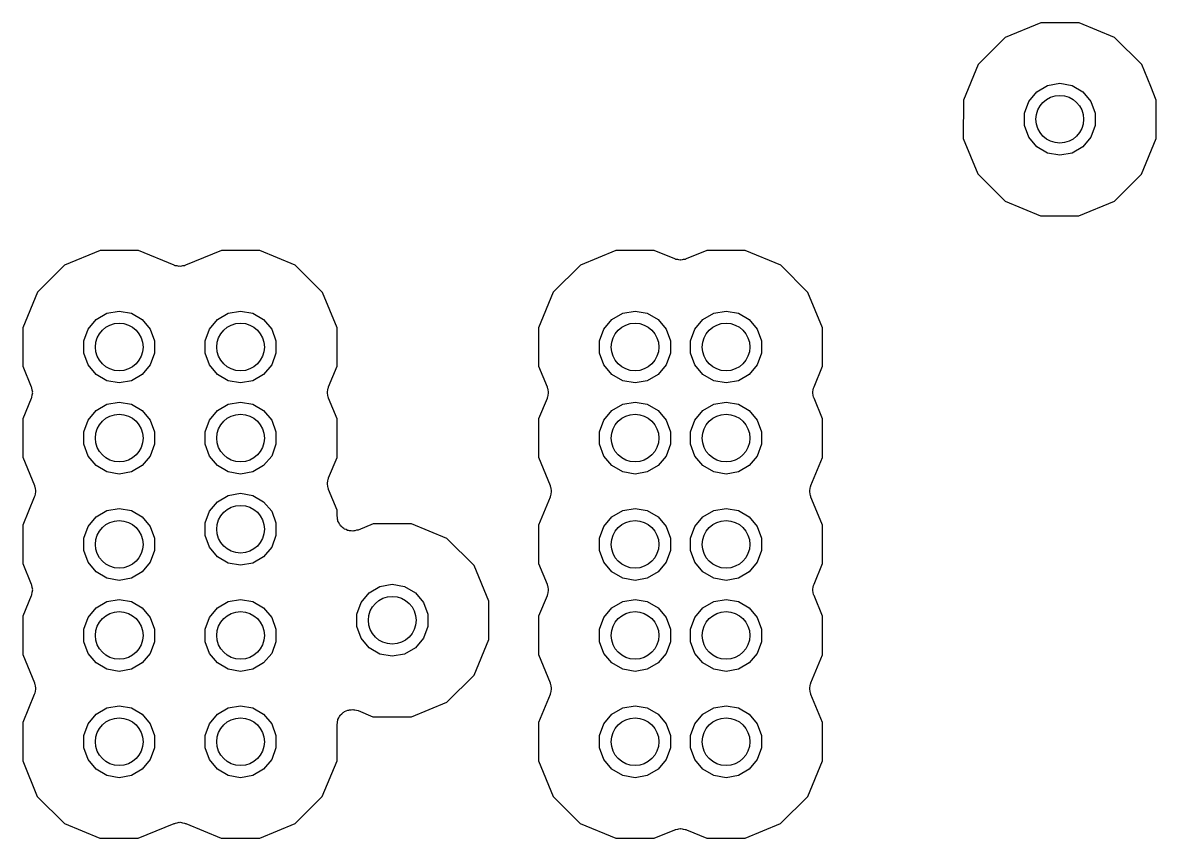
# Model space of a CAD drawing. Extents: x 10 to 287, y -200 to -10.
# Drawn here: x 89.87 to 99.36, y -133.52 to -126.7 of the extents above; entities that cross this region are included whole.
import ezdxf

# ---------------------------------------------------------------- set-up
doc = ezdxf.new("R2010")
doc.units = 0
doc.header["$MEASUREMENT"] = 0
doc.layers.add('BLACK', color=7, linetype='CONTINUOUS')

msp = doc.modelspace()

# ---------------------------------------------------------------- linework, layer by layer
at = {"layer": 'Black'}
for p, q in [((98.392, -126.7), (98.0951, -126.823)), ((98.7134, -126.7), (98.392, -126.7)), ((99.0101, -126.824), (98.7134, -126.7)), ((98.0951, -126.823), (97.8676, -127.05)), ((99.2372, -127.051), (99.0101, -126.824)), ((97.8676, -127.05), (97.7444, -127.347)), ((99.3126, -127.234), (99.2372, -127.051)), ((98.3586, -127.278), (98.4491, -127.225)), ((98.4491, -127.225), (98.552, -127.207)), ((98.552, -127.207), (98.6549, -127.225)), ((98.6549, -127.225), (98.7454, -127.278)), ((99.3599, -127.348), (99.3126, -127.234)), ((97.7444, -127.347), (97.7441, -127.668)), ((98.2914, -127.358), (98.3586, -127.278)), ((98.7454, -127.278), (98.8126, -127.358)), ((99.3596, -127.669), (99.3599, -127.348)), ((98.2557, -127.456), (98.2914, -127.358)), ((98.8126, -127.358), (98.8483, -127.456)), ((98.2557, -127.56), (98.2557, -127.456)), ((98.8483, -127.456), (98.8483, -127.56)), ((98.2914, -127.658), (98.2557, -127.56)), ((98.8483, -127.56), (98.8126, -127.658)), ((97.7441, -127.668), (97.8668, -127.965)), ((98.3586, -127.738), (98.2914, -127.658)), ((98.8126, -127.658), (98.7454, -127.738)), ((99.2364, -127.966), (99.3596, -127.669)), ((98.4491, -127.791), (98.3586, -127.738)), ((98.552, -127.809), (98.4491, -127.791)), ((98.6549, -127.791), (98.552, -127.809)), ((98.7454, -127.738), (98.6549, -127.791)), ((97.8668, -127.965), (98.0939, -128.192)), ((99.0089, -128.193), (99.2364, -127.966)), ((98.0939, -128.192), (98.3906, -128.316)), ((98.712, -128.316), (99.0089, -128.193)), ((98.3906, -128.316), (98.712, -128.316)), ((90.518, -128.605), (90.2211, -128.728)), ((90.8394, -128.605), (90.518, -128.605)), ((91.1369, -128.729), (90.8394, -128.605)), ((91.534, -128.605), (91.2341, -128.729)), ((91.8554, -128.605), (91.534, -128.605)), ((92.1521, -128.729), (91.8554, -128.605)), ((94.836, -128.605), (94.5391, -128.728)), ((95.1574, -128.605), (94.836, -128.605)), ((95.3282, -128.676), (95.1574, -128.605)), ((95.3337, -128.678), (95.3282, -128.676)), ((95.3386, -128.68), (95.3337, -128.678)), ((95.3551, -128.682), (95.3386, -128.68)), ((95.415, -128.68), (95.3986, -128.682)), ((95.42, -128.678), (95.415, -128.68)), ((95.4254, -128.676), (95.42, -128.678)), ((95.598, -128.605), (95.4254, -128.676)), ((95.9194, -128.605), (95.598, -128.605)), ((96.2161, -128.729), (95.9194, -128.605)), ((90.2211, -128.728), (89.9936, -128.955)), ((91.1424, -128.73), (91.1369, -128.729)), ((91.1473, -128.733), (91.1424, -128.73)), ((91.1638, -128.735), (91.1473, -128.733)), ((91.18, -128.739), (91.1638, -128.735)), ((91.1855, -128.738), (91.18, -128.739)), ((91.1911, -128.739), (91.1855, -128.738)), ((91.2073, -128.735), (91.1911, -128.739)), ((91.2237, -128.733), (91.2073, -128.735)), ((91.2287, -128.73), (91.2237, -128.733)), ((91.2341, -128.729), (91.2287, -128.73)), ((92.3792, -128.956), (92.1521, -128.729)), ((94.5391, -128.728), (94.3116, -128.955)), ((95.3713, -128.686), (95.3551, -128.682)), ((95.3768, -128.685), (95.3713, -128.686)), ((95.3824, -128.686), (95.3768, -128.685)), ((95.3986, -128.682), (95.3824, -128.686)), ((96.4432, -128.956), (96.2161, -128.729)), ((89.9936, -128.955), (89.8704, -129.252)), ((92.5019, -129.253), (92.3792, -128.956)), ((94.3116, -128.955), (94.1884, -129.252)), ((96.5659, -129.253), (96.4432, -128.956)), ((90.4846, -129.183), (90.5751, -129.13)), ((90.5751, -129.13), (90.678, -129.112)), ((90.678, -129.112), (90.7809, -129.13)), ((90.7809, -129.13), (90.8714, -129.183)), ((91.5006, -129.183), (91.5911, -129.13)), ((91.5911, -129.13), (91.694, -129.112)), ((91.694, -129.112), (91.7969, -129.13)), ((91.7969, -129.13), (91.8874, -129.183)), ((94.8026, -129.183), (94.8931, -129.13)), ((94.8931, -129.13), (94.996, -129.112)), ((94.996, -129.112), (95.0989, -129.13)), ((95.0989, -129.13), (95.1894, -129.183)), ((95.5646, -129.183), (95.6551, -129.13)), ((95.6551, -129.13), (95.758, -129.112)), ((95.758, -129.112), (95.8609, -129.13)), ((95.8609, -129.13), (95.9514, -129.183)), ((90.4174, -129.263), (90.4846, -129.183)), ((90.8714, -129.183), (90.9386, -129.263)), ((91.4334, -129.263), (91.5006, -129.183)), ((91.8874, -129.183), (91.9546, -129.263)), ((94.7354, -129.263), (94.8026, -129.183)), ((95.1894, -129.183), (95.2566, -129.263)), ((95.4974, -129.263), (95.5646, -129.183)), ((95.9514, -129.183), (96.0186, -129.263)), ((89.8704, -129.252), (89.8701, -129.573)), ((90.3817, -129.361), (90.4174, -129.263)), ((90.9386, -129.263), (90.9743, -129.361)), ((91.3977, -129.361), (91.4334, -129.263)), ((91.9546, -129.263), (91.9903, -129.361)), ((92.5016, -129.574), (92.5019, -129.253)), ((94.1884, -129.252), (94.1881, -129.573)), ((94.6997, -129.361), (94.7354, -129.263)), ((95.2566, -129.263), (95.2923, -129.361)), ((95.4617, -129.361), (95.4974, -129.263)), ((96.0186, -129.263), (96.0543, -129.361)), ((96.5656, -129.574), (96.5658, -129.344)), ((96.5658, -129.344), (96.5659, -129.253)), ((90.3817, -129.465), (90.3817, -129.361)), ((90.9743, -129.361), (90.9743, -129.465)), ((91.3977, -129.465), (91.3977, -129.361)), ((91.9903, -129.361), (91.9903, -129.465)), ((94.6997, -129.465), (94.6997, -129.361)), ((95.2923, -129.361), (95.2923, -129.465)), ((95.4617, -129.465), (95.4617, -129.361)), ((96.0543, -129.361), (96.0543, -129.465)), ((90.4174, -129.563), (90.3817, -129.465)), ((90.9743, -129.465), (90.9386, -129.563)), ((91.4334, -129.563), (91.3977, -129.465)), ((91.9903, -129.465), (91.9546, -129.563)), ((94.7354, -129.563), (94.6997, -129.465)), ((95.2923, -129.465), (95.2566, -129.563)), ((95.4974, -129.563), (95.4617, -129.465)), ((96.0543, -129.465), (96.0186, -129.563)), ((89.8701, -129.573), (89.9415, -129.746)), ((90.4846, -129.643), (90.4174, -129.563)), ((90.9386, -129.563), (90.8714, -129.643)), ((91.5006, -129.643), (91.4334, -129.563)), ((91.9546, -129.563), (91.8874, -129.643)), ((92.4306, -129.745), (92.5016, -129.574)), ((94.1881, -129.573), (94.2595, -129.746)), ((94.8026, -129.643), (94.7354, -129.563)), ((95.2566, -129.563), (95.1894, -129.643)), ((95.5646, -129.643), (95.4974, -129.563)), ((96.0186, -129.563), (95.9514, -129.643)), ((96.4946, -129.745), (96.5656, -129.574)), ((90.5751, -129.696), (90.4846, -129.643)), ((90.678, -129.714), (90.5751, -129.696)), ((90.7809, -129.696), (90.678, -129.714)), ((90.8714, -129.643), (90.7809, -129.696)), ((91.5911, -129.696), (91.5006, -129.643)), ((91.694, -129.714), (91.5911, -129.696)), ((91.7969, -129.696), (91.694, -129.714)), ((91.8874, -129.643), (91.7969, -129.696)), ((94.8931, -129.696), (94.8026, -129.643)), ((94.996, -129.714), (94.8931, -129.696)), ((95.0989, -129.696), (94.996, -129.714)), ((95.1894, -129.643), (95.0989, -129.696)), ((95.6551, -129.696), (95.5646, -129.643)), ((95.758, -129.714), (95.6551, -129.696)), ((95.8609, -129.696), (95.758, -129.714)), ((95.9514, -129.643), (95.8609, -129.696)), ((89.9415, -129.746), (89.9427, -129.751)), ((89.9427, -129.751), (89.9452, -129.756)), ((89.9452, -129.756), (89.9474, -129.772)), ((89.9474, -129.816), (89.9452, -129.832)), ((89.9474, -129.772), (89.951, -129.789)), ((89.951, -129.8), (89.9474, -129.816)), ((89.951, -129.789), (89.9502, -129.794)), ((89.9502, -129.794), (89.951, -129.8)), ((92.421, -129.788), (92.4246, -129.772)), ((92.4218, -129.794), (92.421, -129.788)), ((92.421, -129.799), (92.4218, -129.794)), ((92.4246, -129.816), (92.421, -129.799)), ((92.4246, -129.772), (92.4268, -129.756)), ((92.4268, -129.832), (92.4246, -129.816)), ((92.4268, -129.756), (92.4294, -129.751)), ((92.4294, -129.751), (92.4306, -129.745)), ((94.2595, -129.746), (94.2607, -129.751)), ((94.2607, -129.751), (94.2632, -129.756)), ((94.2632, -129.756), (94.2654, -129.772)), ((94.2654, -129.816), (94.2632, -129.832)), ((94.2654, -129.772), (94.269, -129.789)), ((94.269, -129.8), (94.2654, -129.816)), ((94.269, -129.789), (94.2682, -129.794)), ((94.2682, -129.794), (94.269, -129.8)), ((96.485, -129.788), (96.4886, -129.772)), ((96.4858, -129.794), (96.485, -129.788)), ((96.485, -129.799), (96.4858, -129.794)), ((96.4886, -129.816), (96.485, -129.799)), ((96.4886, -129.772), (96.4908, -129.756)), ((96.4908, -129.832), (96.4886, -129.816)), ((96.4908, -129.756), (96.4934, -129.751)), ((96.4934, -129.751), (96.4946, -129.745)), ((89.9414, -129.843), (89.8704, -130.014)), ((89.9426, -129.837), (89.9414, -129.843)), ((89.9452, -129.832), (89.9426, -129.837)), ((90.4846, -129.945), (90.5751, -129.892)), ((90.5751, -129.892), (90.678, -129.874)), ((90.678, -129.874), (90.7809, -129.892)), ((90.7809, -129.892), (90.8714, -129.945)), ((91.5006, -129.945), (91.5911, -129.892)), ((91.5911, -129.892), (91.694, -129.874)), ((91.694, -129.874), (91.7969, -129.892)), ((91.7969, -129.892), (91.8874, -129.945)), ((92.4293, -129.837), (92.4268, -129.832)), ((92.4305, -129.842), (92.4293, -129.837)), ((92.5019, -130.015), (92.4305, -129.842)), ((94.2594, -129.843), (94.1884, -130.014)), ((94.2606, -129.837), (94.2594, -129.843)), ((94.2632, -129.832), (94.2606, -129.837)), ((94.8026, -129.945), (94.8931, -129.892)), ((94.8931, -129.892), (94.996, -129.874)), ((94.996, -129.874), (95.0989, -129.892)), ((95.0989, -129.892), (95.1894, -129.945)), ((95.5646, -129.945), (95.6551, -129.892)), ((95.6551, -129.892), (95.758, -129.874)), ((95.758, -129.874), (95.8609, -129.892)), ((95.8609, -129.892), (95.9514, -129.945)), ((96.4933, -129.837), (96.4908, -129.832)), ((96.4945, -129.842), (96.4933, -129.837)), ((96.5659, -130.015), (96.4945, -129.842)), ((90.4174, -130.025), (90.4846, -129.945)), ((90.8714, -129.945), (90.9386, -130.025)), ((91.4334, -130.025), (91.5006, -129.945)), ((91.8874, -129.945), (91.9546, -130.025)), ((94.7354, -130.025), (94.8026, -129.945)), ((95.1894, -129.945), (95.2566, -130.025)), ((95.4974, -130.025), (95.5646, -129.945)), ((95.9514, -129.945), (96.0186, -130.025)), ((89.8704, -130.014), (89.8701, -130.335)), ((90.3817, -130.123), (90.4174, -130.025)), ((90.9386, -130.025), (90.9743, -130.123)), ((91.3977, -130.123), (91.4334, -130.025)), ((91.9546, -130.025), (91.9903, -130.123)), ((92.5016, -130.336), (92.5019, -130.015)), ((94.1884, -130.014), (94.1881, -130.335)), ((94.6997, -130.123), (94.7354, -130.025)), ((95.2566, -130.025), (95.2923, -130.123)), ((95.4617, -130.123), (95.4974, -130.025)), ((96.0186, -130.025), (96.0543, -130.123)), ((96.5656, -130.336), (96.5659, -130.015)), ((90.3817, -130.227), (90.3817, -130.123)), ((90.9743, -130.123), (90.9743, -130.227)), ((91.3977, -130.227), (91.3977, -130.123)), ((91.9903, -130.123), (91.9903, -130.227)), ((94.6997, -130.227), (94.6997, -130.123)), ((95.2923, -130.123), (95.2923, -130.227)), ((95.4617, -130.227), (95.4617, -130.123)), ((96.0543, -130.123), (96.0543, -130.227)), ((90.4174, -130.325), (90.3817, -130.227)), ((90.9743, -130.227), (90.9386, -130.325)), ((91.4334, -130.325), (91.3977, -130.227)), ((91.9903, -130.227), (91.9546, -130.325)), ((94.7354, -130.325), (94.6997, -130.227)), ((95.2923, -130.227), (95.2566, -130.325)), ((95.4974, -130.325), (95.4617, -130.227)), ((96.0543, -130.227), (96.0186, -130.325)), ((89.8701, -130.335), (89.9678, -130.571)), ((90.4846, -130.405), (90.4174, -130.325)), ((90.9386, -130.325), (90.8714, -130.405)), ((91.5006, -130.405), (91.4334, -130.325)), ((91.9546, -130.325), (91.8874, -130.405)), ((92.4306, -130.507), (92.5016, -130.336)), ((94.1881, -130.335), (94.2858, -130.571)), ((94.8026, -130.405), (94.7354, -130.325)), ((95.2566, -130.325), (95.1894, -130.405)), ((95.5646, -130.405), (95.4974, -130.325)), ((96.0186, -130.325), (95.9514, -130.405)), ((96.4683, -130.571), (96.5656, -130.336)), ((90.5751, -130.458), (90.4846, -130.405)), ((90.678, -130.476), (90.5751, -130.458)), ((90.7809, -130.458), (90.678, -130.476)), ((90.8714, -130.405), (90.7809, -130.458)), ((91.5911, -130.458), (91.5006, -130.405)), ((91.694, -130.476), (91.5911, -130.458)), ((91.7969, -130.458), (91.694, -130.476)), ((91.8874, -130.405), (91.7969, -130.458)), ((94.8931, -130.458), (94.8026, -130.405)), ((94.996, -130.476), (94.8931, -130.458)), ((95.0989, -130.458), (94.996, -130.476)), ((95.1894, -130.405), (95.0989, -130.458)), ((95.6551, -130.458), (95.5646, -130.405)), ((95.758, -130.476), (95.6551, -130.458)), ((95.8609, -130.458), (95.758, -130.476)), ((95.9514, -130.405), (95.8609, -130.458)), ((89.9678, -130.571), (89.969, -130.577)), ((89.969, -130.577), (89.9715, -130.582)), ((92.421, -130.55), (92.4246, -130.534)), ((92.4218, -130.556), (92.421, -130.55)), ((92.421, -130.561), (92.4218, -130.556)), ((92.4246, -130.578), (92.421, -130.561)), ((92.4246, -130.534), (92.4268, -130.518)), ((92.4268, -130.594), (92.4246, -130.578)), ((92.4268, -130.518), (92.4294, -130.513)), ((92.4294, -130.513), (92.4306, -130.507)), ((94.2858, -130.571), (94.287, -130.577)), ((94.287, -130.577), (94.2895, -130.582)), ((96.4645, -130.581), (96.4671, -130.576)), ((96.4671, -130.576), (96.4683, -130.571)), ((89.9677, -130.668), (89.8704, -130.903)), ((89.9689, -130.663), (89.9677, -130.668)), ((89.9715, -130.658), (89.9689, -130.663)), ((89.9715, -130.582), (89.9737, -130.598)), ((89.9737, -130.642), (89.9715, -130.658)), ((89.9737, -130.598), (89.9773, -130.614)), ((89.9773, -130.625), (89.9737, -130.642)), ((89.9773, -130.614), (89.9765, -130.62)), ((89.9765, -130.62), (89.9773, -130.625)), ((91.5006, -130.707), (91.5911, -130.654)), ((91.5911, -130.654), (91.694, -130.636)), ((91.694, -130.636), (91.7969, -130.654)), ((91.7969, -130.654), (91.8874, -130.707)), ((92.4293, -130.599), (92.4268, -130.594)), ((92.4305, -130.604), (92.4293, -130.599)), ((92.5019, -130.777), (92.4305, -130.604)), ((94.2857, -130.668), (94.1884, -130.903)), ((94.2869, -130.663), (94.2857, -130.668)), ((94.2895, -130.658), (94.2869, -130.663)), ((94.2895, -130.582), (94.2917, -130.598)), ((94.2917, -130.642), (94.2895, -130.658)), ((94.2917, -130.598), (94.2953, -130.614)), ((94.2953, -130.625), (94.2917, -130.642)), ((94.2953, -130.614), (94.2945, -130.62)), ((94.2945, -130.62), (94.2953, -130.625)), ((96.4587, -130.614), (96.4623, -130.597)), ((96.4595, -130.619), (96.4587, -130.614)), ((96.4587, -130.625), (96.4595, -130.619)), ((96.4623, -130.641), (96.4587, -130.625)), ((96.4623, -130.597), (96.4645, -130.581)), ((96.4645, -130.657), (96.4623, -130.641)), ((96.467, -130.662), (96.4645, -130.657)), ((96.4682, -130.668), (96.467, -130.662)), ((96.5186, -130.79), (96.4682, -130.668)), ((90.5751, -130.781), (90.678, -130.763)), ((90.678, -130.763), (90.7809, -130.781)), ((91.4334, -130.787), (91.5006, -130.707)), ((91.8874, -130.707), (91.9546, -130.787)), ((94.8931, -130.781), (94.996, -130.763)), ((94.996, -130.763), (95.0989, -130.781)), ((95.6551, -130.781), (95.758, -130.763)), ((95.758, -130.763), (95.8609, -130.781)), ((90.4174, -130.914), (90.4846, -130.834)), ((90.4846, -130.834), (90.5751, -130.781)), ((90.7809, -130.781), (90.8714, -130.834)), ((90.8714, -130.834), (90.9386, -130.914)), ((91.3977, -130.885), (91.4334, -130.787)), ((91.9546, -130.787), (91.9903, -130.885)), ((92.5018, -130.826), (92.5019, -130.777)), ((92.5042, -130.84), (92.5018, -130.826)), ((92.5048, -130.854), (92.5042, -130.84)), ((92.508, -130.861), (92.5048, -130.854)), ((92.5094, -130.869), (92.508, -130.861)), ((94.7354, -130.914), (94.8026, -130.834)), ((94.8026, -130.834), (94.8931, -130.781)), ((95.0989, -130.781), (95.1894, -130.834)), ((95.1894, -130.834), (95.2566, -130.914)), ((95.4974, -130.914), (95.5646, -130.834)), ((95.5646, -130.834), (95.6551, -130.781)), ((95.8609, -130.781), (95.9514, -130.834)), ((95.9514, -130.834), (96.0186, -130.914)), ((96.5659, -130.904), (96.5186, -130.79)), ((89.8704, -130.903), (89.8701, -131.224)), ((90.3817, -131.012), (90.4174, -130.914)), ((90.9386, -130.914), (90.9743, -131.012)), ((91.3977, -130.989), (91.3977, -130.885)), ((91.9903, -130.885), (91.9903, -130.989)), ((92.5164, -130.881), (92.5094, -130.869)), ((92.5216, -130.894), (92.5164, -130.881)), ((92.5273, -130.9), (92.5216, -130.894)), ((92.5315, -130.908), (92.5273, -130.9)), ((92.5421, -130.917), (92.5315, -130.908)), ((92.5514, -130.927), (92.5421, -130.917)), ((92.5588, -130.931), (92.5514, -130.927)), ((92.5652, -130.936), (92.5588, -130.931)), ((92.5782, -130.941), (92.5652, -130.936)), ((92.5905, -130.947), (92.5782, -130.941)), ((92.5988, -130.948), (92.5905, -130.947)), ((92.6067, -130.951), (92.5988, -130.948)), ((92.6205, -130.951), (92.6067, -130.951)), ((92.6342, -130.953), (92.6205, -130.951)), ((92.6424, -130.951), (92.6342, -130.953)), ((92.6508, -130.951), (92.6424, -130.951)), ((92.6638, -130.946), (92.6508, -130.951)), ((92.6773, -130.944), (92.6638, -130.946)), ((92.804, -130.891), (92.6773, -130.944)), ((93.1254, -130.891), (92.804, -130.891)), ((93.4221, -131.015), (93.1254, -130.891)), ((94.1884, -130.903), (94.1881, -131.224)), ((94.6997, -131.012), (94.7354, -130.914)), ((95.2566, -130.914), (95.2923, -131.012)), ((95.4617, -131.012), (95.4974, -130.914)), ((96.0186, -130.914), (96.0543, -131.012)), ((96.5656, -131.225), (96.5659, -130.904)), ((90.3817, -131.116), (90.3817, -131.012)), ((90.9743, -131.012), (90.9743, -131.116)), ((91.4334, -131.087), (91.3977, -130.989)), ((91.9903, -130.989), (91.9546, -131.087)), ((93.6492, -131.242), (93.4221, -131.015)), ((94.6997, -131.116), (94.6997, -131.012)), ((95.2923, -131.012), (95.2923, -131.116)), ((95.4617, -131.116), (95.4617, -131.012)), ((96.0543, -131.012), (96.0543, -131.116)), ((90.4174, -131.214), (90.3817, -131.116)), ((90.9743, -131.116), (90.9386, -131.214)), ((91.5006, -131.167), (91.4334, -131.087)), ((91.9546, -131.087), (91.8874, -131.167)), ((94.7354, -131.214), (94.6997, -131.116)), ((95.2923, -131.116), (95.2566, -131.214)), ((95.4974, -131.214), (95.4617, -131.116)), ((96.0543, -131.116), (96.0186, -131.214)), ((89.8701, -131.224), (89.9415, -131.397)), ((90.4846, -131.294), (90.4174, -131.214)), ((90.9386, -131.214), (90.8714, -131.294)), ((91.5911, -131.22), (91.5006, -131.167)), ((91.694, -131.238), (91.5911, -131.22)), ((91.7969, -131.22), (91.694, -131.238)), ((91.8874, -131.167), (91.7969, -131.22)), ((93.7719, -131.539), (93.6492, -131.242)), ((94.1881, -131.224), (94.2595, -131.397)), ((94.8026, -131.294), (94.7354, -131.214)), ((95.2566, -131.214), (95.1894, -131.294)), ((95.5646, -131.294), (95.4974, -131.214)), ((96.0186, -131.214), (95.9514, -131.294)), ((96.4946, -131.396), (96.5656, -131.225)), ((90.5751, -131.347), (90.4846, -131.294)), ((90.8714, -131.294), (90.7809, -131.347)), ((94.8931, -131.347), (94.8026, -131.294)), ((95.1894, -131.294), (95.0989, -131.347)), ((95.6551, -131.347), (95.5646, -131.294)), ((95.9514, -131.294), (95.8609, -131.347)), ((89.9415, -131.397), (89.9427, -131.402)), ((89.9427, -131.402), (89.9452, -131.407)), ((89.9452, -131.407), (89.9474, -131.423)), ((89.9474, -131.423), (89.951, -131.44)), ((90.678, -131.365), (90.5751, -131.347)), ((90.7809, -131.347), (90.678, -131.365)), ((92.7706, -131.469), (92.8611, -131.416)), ((92.8611, -131.416), (92.964, -131.398)), ((92.964, -131.398), (93.0669, -131.416)), ((93.0669, -131.416), (93.1574, -131.469)), ((94.2595, -131.397), (94.2607, -131.402)), ((94.2607, -131.402), (94.2632, -131.407)), ((94.2632, -131.407), (94.2654, -131.423)), ((94.2654, -131.423), (94.269, -131.44)), ((94.996, -131.365), (94.8931, -131.347)), ((95.0989, -131.347), (94.996, -131.365)), ((95.758, -131.365), (95.6551, -131.347)), ((95.8609, -131.347), (95.758, -131.365)), ((96.485, -131.439), (96.4886, -131.423)), ((96.4886, -131.423), (96.4908, -131.407)), ((96.4908, -131.407), (96.4934, -131.402)), ((96.4934, -131.402), (96.4946, -131.396)), ((89.9414, -131.494), (89.8704, -131.665)), ((89.9426, -131.488), (89.9414, -131.494)), ((89.9452, -131.483), (89.9426, -131.488)), ((89.9474, -131.467), (89.9452, -131.483)), ((89.951, -131.451), (89.9474, -131.467)), ((89.951, -131.44), (89.9502, -131.445)), ((89.9502, -131.445), (89.951, -131.451)), ((90.5751, -131.543), (90.678, -131.525)), ((90.678, -131.525), (90.7809, -131.543)), ((91.5911, -131.543), (91.694, -131.525)), ((91.694, -131.525), (91.7969, -131.543)), ((92.7034, -131.549), (92.7706, -131.469)), ((93.1574, -131.469), (93.2246, -131.549)), ((94.2594, -131.494), (94.1884, -131.665)), ((94.2606, -131.488), (94.2594, -131.494)), ((94.2632, -131.483), (94.2606, -131.488)), ((94.2654, -131.467), (94.2632, -131.483)), ((94.269, -131.451), (94.2654, -131.467)), ((94.269, -131.44), (94.2682, -131.445)), ((94.2682, -131.445), (94.269, -131.451)), ((94.8931, -131.543), (94.996, -131.525)), ((94.996, -131.525), (95.0989, -131.543)), ((95.6551, -131.543), (95.758, -131.525)), ((95.758, -131.525), (95.8609, -131.543)), ((96.4858, -131.445), (96.485, -131.439)), ((96.485, -131.45), (96.4858, -131.445)), ((96.4886, -131.467), (96.485, -131.45)), ((96.4908, -131.483), (96.4886, -131.467)), ((96.4933, -131.488), (96.4908, -131.483)), ((96.4945, -131.493), (96.4933, -131.488)), ((96.5659, -131.666), (96.4945, -131.493)), ((90.4174, -131.676), (90.4846, -131.596)), ((90.4846, -131.596), (90.5751, -131.543)), ((90.7809, -131.543), (90.8714, -131.596)), ((90.8714, -131.596), (90.9386, -131.676)), ((91.4334, -131.676), (91.5006, -131.596)), ((91.5006, -131.596), (91.5911, -131.543)), ((91.7969, -131.543), (91.8874, -131.596)), ((91.8874, -131.596), (91.9546, -131.676)), ((92.6677, -131.647), (92.7034, -131.549)), ((93.2246, -131.549), (93.2603, -131.647)), ((93.7716, -131.86), (93.7719, -131.539)), ((94.7354, -131.676), (94.8026, -131.596)), ((94.8026, -131.596), (94.8931, -131.543)), ((95.0989, -131.543), (95.1894, -131.596)), ((95.1894, -131.596), (95.2566, -131.676)), ((95.4974, -131.676), (95.5646, -131.596)), ((95.5646, -131.596), (95.6551, -131.543)), ((95.8609, -131.543), (95.9514, -131.596)), ((95.9514, -131.596), (96.0186, -131.676)), ((89.8704, -131.665), (89.8701, -131.986)), ((90.3817, -131.774), (90.4174, -131.676)), ((90.9386, -131.676), (90.9743, -131.774)), ((91.3977, -131.774), (91.4334, -131.676)), ((91.9546, -131.676), (91.9903, -131.774)), ((92.6677, -131.751), (92.6677, -131.647)), ((93.2603, -131.647), (93.2603, -131.751)), ((94.1884, -131.665), (94.1881, -131.986)), ((94.6997, -131.774), (94.7354, -131.676)), ((95.2566, -131.676), (95.2923, -131.774)), ((95.4617, -131.774), (95.4974, -131.676)), ((96.0186, -131.676), (96.0543, -131.774)), ((96.5656, -131.987), (96.5659, -131.666)), ((90.3817, -131.878), (90.3817, -131.774)), ((90.9743, -131.774), (90.9743, -131.878)), ((91.3977, -131.878), (91.3977, -131.774)), ((91.9903, -131.774), (91.9903, -131.878)), ((92.7034, -131.849), (92.6677, -131.751)), ((93.2603, -131.751), (93.2246, -131.849)), ((94.6997, -131.878), (94.6997, -131.774)), ((95.2923, -131.774), (95.2923, -131.878)), ((95.4617, -131.878), (95.4617, -131.774)), ((96.0543, -131.774), (96.0543, -131.878)), ((90.4174, -131.976), (90.3817, -131.878)), ((90.9743, -131.878), (90.9386, -131.976)), ((91.4334, -131.976), (91.3977, -131.878)), ((91.9903, -131.878), (91.9546, -131.976)), ((92.7706, -131.929), (92.7034, -131.849)), ((93.2246, -131.849), (93.1574, -131.929)), ((93.6484, -132.157), (93.7716, -131.86)), ((94.7354, -131.976), (94.6997, -131.878)), ((95.2923, -131.878), (95.2566, -131.976)), ((95.4974, -131.976), (95.4617, -131.878)), ((96.0543, -131.878), (96.0186, -131.976)), ((89.8701, -131.986), (89.9678, -132.222)), ((90.4846, -132.056), (90.4174, -131.976)), ((90.9386, -131.976), (90.8714, -132.056)), ((91.5006, -132.056), (91.4334, -131.976)), ((91.9546, -131.976), (91.8874, -132.056)), ((92.8611, -131.982), (92.7706, -131.929)), ((92.964, -132), (92.8611, -131.982)), ((93.0669, -131.982), (92.964, -132)), ((93.1574, -131.929), (93.0669, -131.982)), ((94.1881, -131.986), (94.2858, -132.222)), ((94.8026, -132.056), (94.7354, -131.976)), ((95.2566, -131.976), (95.1894, -132.056)), ((95.5646, -132.056), (95.4974, -131.976)), ((96.0186, -131.976), (95.9514, -132.056)), ((96.4683, -132.222), (96.5656, -131.987)), ((90.5751, -132.109), (90.4846, -132.056)), ((90.8714, -132.056), (90.7809, -132.109)), ((91.5911, -132.109), (91.5006, -132.056)), ((91.8874, -132.056), (91.7969, -132.109)), ((94.8931, -132.109), (94.8026, -132.056)), ((95.1894, -132.056), (95.0989, -132.109)), ((95.6551, -132.109), (95.5646, -132.056)), ((95.9514, -132.056), (95.8609, -132.109)), ((90.678, -132.127), (90.5751, -132.109)), ((90.7809, -132.109), (90.678, -132.127)), ((91.694, -132.127), (91.5911, -132.109)), ((91.7969, -132.109), (91.694, -132.127)), ((93.4209, -132.384), (93.6484, -132.157)), ((94.996, -132.127), (94.8931, -132.109)), ((95.0989, -132.109), (94.996, -132.127)), ((95.758, -132.127), (95.6551, -132.109)), ((95.8609, -132.109), (95.758, -132.127)), ((89.9678, -132.222), (89.969, -132.228)), ((89.969, -132.228), (89.9715, -132.233)), ((89.9715, -132.233), (89.9737, -132.249)), ((89.9737, -132.249), (89.9773, -132.265)), ((89.9773, -132.276), (89.9737, -132.293)), ((89.9773, -132.265), (89.9765, -132.271)), ((89.9765, -132.271), (89.9773, -132.276)), ((94.2858, -132.222), (94.287, -132.228)), ((94.287, -132.228), (94.2895, -132.233)), ((94.2895, -132.233), (94.2917, -132.249)), ((94.2917, -132.249), (94.2953, -132.265)), ((94.2953, -132.276), (94.2917, -132.293)), ((94.2953, -132.265), (94.2945, -132.271)), ((94.2945, -132.271), (94.2953, -132.276)), ((96.4587, -132.265), (96.4623, -132.248)), ((96.4595, -132.27), (96.4587, -132.265)), ((96.4587, -132.276), (96.4595, -132.27)), ((96.4623, -132.292), (96.4587, -132.276)), ((96.4623, -132.248), (96.4645, -132.232)), ((96.4645, -132.232), (96.4671, -132.227)), ((96.4671, -132.227), (96.4683, -132.222)), ((89.9677, -132.319), (89.8704, -132.554)), ((89.9689, -132.314), (89.9677, -132.319)), ((89.9715, -132.309), (89.9689, -132.314)), ((89.9737, -132.293), (89.9715, -132.309)), ((94.2857, -132.319), (94.1884, -132.554)), ((94.2869, -132.314), (94.2857, -132.319)), ((94.2895, -132.309), (94.2869, -132.314)), ((94.2917, -132.293), (94.2895, -132.309)), ((96.4645, -132.308), (96.4623, -132.292)), ((96.467, -132.313), (96.4645, -132.308)), ((96.4682, -132.319), (96.467, -132.313)), ((96.5659, -132.555), (96.4682, -132.319)), ((90.4846, -132.485), (90.5751, -132.432)), ((90.5751, -132.432), (90.678, -132.414)), ((90.678, -132.414), (90.7809, -132.432)), ((90.7809, -132.432), (90.8714, -132.485)), ((91.5006, -132.485), (91.5911, -132.432)), ((91.5911, -132.432), (91.694, -132.414)), ((91.694, -132.414), (91.7969, -132.432)), ((91.7969, -132.432), (91.8874, -132.485)), ((92.5423, -132.481), (92.5516, -132.471)), ((92.5516, -132.471), (92.559, -132.467)), ((92.559, -132.467), (92.5654, -132.462)), ((92.5654, -132.462), (92.5785, -132.457)), ((92.5785, -132.457), (92.5908, -132.451)), ((92.5908, -132.451), (92.599, -132.45)), ((92.599, -132.45), (92.6069, -132.447)), ((92.6069, -132.447), (92.6208, -132.447)), ((92.6208, -132.447), (92.6345, -132.445)), ((92.6345, -132.445), (92.6426, -132.447)), ((92.6426, -132.447), (92.651, -132.447)), ((92.651, -132.447), (92.664, -132.452)), ((92.664, -132.452), (92.6775, -132.455)), ((92.6775, -132.455), (92.8026, -132.507)), ((93.124, -132.507), (93.4209, -132.384)), ((94.8026, -132.485), (94.8931, -132.432)), ((94.8931, -132.432), (94.996, -132.414)), ((94.996, -132.414), (95.0989, -132.432)), ((95.0989, -132.432), (95.1894, -132.485)), ((95.5646, -132.485), (95.6551, -132.432)), ((95.6551, -132.432), (95.758, -132.414)), ((95.758, -132.414), (95.8609, -132.432)), ((95.8609, -132.432), (95.9514, -132.485)), ((89.8704, -132.554), (89.8701, -132.875)), ((90.3817, -132.663), (90.4174, -132.565)), ((90.4174, -132.565), (90.4846, -132.485)), ((90.8714, -132.485), (90.9386, -132.565)), ((90.9386, -132.565), (90.9743, -132.663)), ((91.3977, -132.663), (91.4334, -132.565)), ((91.4334, -132.565), (91.5006, -132.485)), ((91.8874, -132.485), (91.9546, -132.565)), ((91.9546, -132.565), (91.9903, -132.663)), ((92.5016, -132.876), (92.5018, -132.572)), ((92.5018, -132.572), (92.5043, -132.558)), ((92.5043, -132.558), (92.5049, -132.544)), ((92.5049, -132.544), (92.5081, -132.537)), ((92.5081, -132.537), (92.5095, -132.528)), ((92.5095, -132.528), (92.5165, -132.516)), ((92.5165, -132.516), (92.5218, -132.504)), ((92.5218, -132.504), (92.5274, -132.497)), ((92.5274, -132.497), (92.5316, -132.49)), ((92.5316, -132.49), (92.5423, -132.481)), ((92.8026, -132.507), (93.124, -132.507)), ((94.1884, -132.554), (94.1881, -132.875)), ((94.6997, -132.663), (94.7354, -132.565)), ((94.7354, -132.565), (94.8026, -132.485)), ((95.1894, -132.485), (95.2566, -132.565)), ((95.2566, -132.565), (95.2923, -132.663)), ((95.4617, -132.663), (95.4974, -132.565)), ((95.4974, -132.565), (95.5646, -132.485)), ((95.9514, -132.485), (96.0186, -132.565)), ((96.0186, -132.565), (96.0543, -132.663)), ((96.5658, -132.646), (96.5659, -132.555)), ((90.3817, -132.767), (90.3817, -132.663)), ((90.9743, -132.663), (90.9743, -132.767)), ((91.3977, -132.767), (91.3977, -132.663)), ((91.9903, -132.663), (91.9903, -132.767)), ((94.6997, -132.767), (94.6997, -132.663)), ((95.2923, -132.663), (95.2923, -132.767)), ((95.4617, -132.767), (95.4617, -132.663)), ((96.0543, -132.663), (96.0543, -132.767)), ((96.5656, -132.876), (96.5658, -132.646)), ((90.4174, -132.865), (90.3817, -132.767)), ((90.9743, -132.767), (90.9386, -132.865)), ((91.4334, -132.865), (91.3977, -132.767)), ((91.9903, -132.767), (91.9546, -132.865)), ((94.7354, -132.865), (94.6997, -132.767)), ((95.2923, -132.767), (95.2566, -132.865)), ((95.4974, -132.865), (95.4617, -132.767)), ((96.0543, -132.767), (96.0186, -132.865)), ((89.8701, -132.875), (89.9928, -133.172)), ((90.4846, -132.945), (90.4174, -132.865)), ((90.5751, -132.998), (90.4846, -132.945)), ((90.8714, -132.945), (90.7809, -132.998)), ((90.9386, -132.865), (90.8714, -132.945)), ((91.5006, -132.945), (91.4334, -132.865)), ((91.5911, -132.998), (91.5006, -132.945)), ((91.8874, -132.945), (91.7969, -132.998)), ((91.9546, -132.865), (91.8874, -132.945)), ((92.3784, -133.173), (92.5016, -132.876)), ((94.1881, -132.875), (94.3108, -133.172)), ((94.8026, -132.945), (94.7354, -132.865)), ((94.8931, -132.998), (94.8026, -132.945)), ((95.1894, -132.945), (95.0989, -132.998)), ((95.2566, -132.865), (95.1894, -132.945)), ((95.5646, -132.945), (95.4974, -132.865)), ((95.6551, -132.998), (95.5646, -132.945)), ((95.9514, -132.945), (95.8609, -132.998)), ((96.0186, -132.865), (95.9514, -132.945)), ((96.4424, -133.173), (96.5656, -132.876)), ((90.678, -133.016), (90.5751, -132.998)), ((90.7809, -132.998), (90.678, -133.016)), ((91.694, -133.016), (91.5911, -132.998)), ((91.7969, -132.998), (91.694, -133.016)), ((94.996, -133.016), (94.8931, -132.998)), ((95.0989, -132.998), (94.996, -133.016)), ((95.758, -133.016), (95.6551, -132.998)), ((95.8609, -132.998), (95.758, -133.016)), ((89.9928, -133.172), (90.2199, -133.399)), ((92.1509, -133.4), (92.3784, -133.173)), ((94.3108, -133.172), (94.5379, -133.399)), ((96.2149, -133.4), (96.4424, -133.173)), ((90.2199, -133.399), (90.5166, -133.523)), ((90.838, -133.523), (91.1379, -133.399)), ((91.1379, -133.399), (91.1433, -133.398)), ((91.1433, -133.398), (91.1483, -133.395)), ((91.1483, -133.395), (91.1647, -133.393)), ((91.1647, -133.393), (91.1809, -133.389)), ((91.1809, -133.389), (91.1865, -133.39)), ((91.1865, -133.39), (91.192, -133.389)), ((91.192, -133.389), (91.2082, -133.393)), ((91.2082, -133.393), (91.2247, -133.395)), ((91.2247, -133.395), (91.2296, -133.398)), ((91.2296, -133.398), (91.2351, -133.399)), ((91.2351, -133.399), (91.5326, -133.523)), ((91.854, -133.523), (92.1509, -133.4)), ((94.5379, -133.399), (94.8346, -133.523)), ((95.918, -133.523), (96.2149, -133.4)), ((95.156, -133.523), (95.3286, -133.452)), ((95.3286, -133.452), (95.334, -133.45)), ((95.334, -133.45), (95.339, -133.448)), ((95.339, -133.448), (95.3554, -133.446)), ((95.3554, -133.446), (95.3716, -133.442)), ((95.3716, -133.442), (95.3772, -133.443)), ((95.3772, -133.443), (95.3827, -133.442)), ((95.3827, -133.442), (95.3989, -133.446)), ((95.3989, -133.446), (95.4154, -133.448)), ((95.4154, -133.448), (95.4203, -133.45)), ((95.4203, -133.45), (95.4258, -133.452)), ((95.4258, -133.452), (95.5966, -133.523)), ((90.5166, -133.523), (90.838, -133.523)), ((91.5326, -133.523), (91.854, -133.523)), ((94.8346, -133.523), (95.156, -133.523)), ((95.5966, -133.523), (95.918, -133.523))]:
    msp.add_line(p, q, dxfattribs=at)
for centre in [(98.552, -127.508), (90.678, -129.413), (91.694, -129.413), (94.996, -129.413), (95.758, -129.413), (90.678, -130.175), (91.694, -130.175), (94.996, -130.175), (95.758, -130.175), (91.694, -130.937), (90.678, -131.064), (94.996, -131.064), (95.758, -131.064), (92.964, -131.699), (90.678, -131.826), (91.694, -131.826), (94.996, -131.826), (95.758, -131.826), (90.678, -132.715), (91.694, -132.715), (94.996, -132.715), (95.758, -132.715)]:
    msp.add_circle(centre, 0.1994, dxfattribs=at)

doc.saveas('drawing.dxf')
